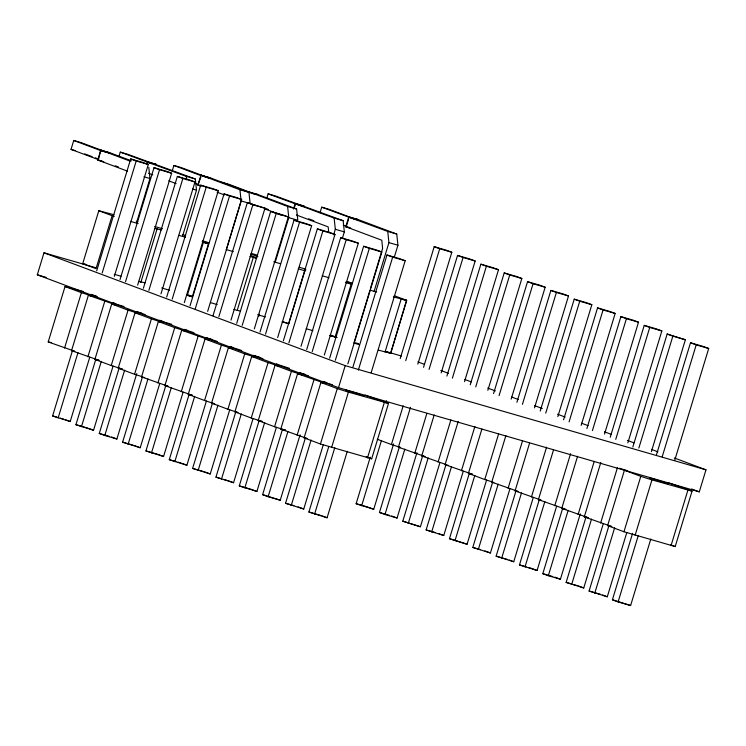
<?xml version="1.0" encoding="UTF-8"?>
<svg xmlns="http://www.w3.org/2000/svg" width="746" height="746" viewBox="0 0 746 746"><rect width="100%" height="100%" fill="white"/><g stroke="black" fill="none" stroke-linecap="round" stroke-linejoin="round"><path stroke-width="1.12" d="M394.261 295.714L406.551 300.312L390.652 353.315L378.371 350.135M131.455 160.847L109.793 152.734L100.794 150.132L98.416 159.644L71.029 149.386L73.742 140.481L81.137 142.617L107.461 152.482M674.328 457.969L705.977 469.831L699.291 491.847L338.507 387.659L37.3 274.798L43.986 252.791L95.367 267.627M74.703 351.254L48.21 341.929L65.033 286.529L83.477 291.555M98.808 210.717L112.114 215.706L96.029 268.653L82.713 263.664L98.808 210.717L113.979 214.727M118.931 156.585L120.283 152.128L127.678 154.263L195.331 178.993L196.506 190.174L182.677 235.68M64.557 348.056L81.389 292.656L65.033 286.529M88.373 295.276L115.882 304.928L111.704 304.023L94.882 359.413L99.05 360.318L71.541 350.667L88.373 295.276L92.551 296.181L81.389 292.656M89.734 357.269L70.217 421.518L52.602 415.951L72.455 350.601M96.691 270.835L130.69 158.935L142.794 162.432L148.305 164.502L114.306 276.393M58.113 418.021L77.966 352.662M102.202 272.896L136.201 161.005L130.69 158.935M87.897 356.793L104.729 301.403M146.673 163.98L147.344 161.789L156.343 164.381L148.752 162.637M136.471 222.923L149.965 178.518L148.79 167.337M113.075 366.006L93.548 430.255L75.933 424.698L95.796 359.339M120.031 279.573L154.021 167.682L166.125 171.179L171.636 173.24L137.646 285.14M81.445 426.759L101.307 361.409M125.542 281.643L159.532 169.743L154.021 167.682M128.06 310.15L139.222 313.665L135.045 312.76L118.213 368.151L122.391 369.065L111.229 365.54L128.06 310.15L111.704 304.023M172.195 171.039L173.893 165.472L181.287 167.608L208.666 177.874L209.943 177.725L248.94 192.337L250.115 203.518L241.098 200.916L239.932 189.736L200.944 175.133L197.942 185.027L201.122 186.22M138.747 281.363L140.966 281.997L157.052 229.05L156.343 228.696L161.192 229.945M136.742 373.643L116.889 439.002L104.785 435.505L99.274 433.445L119.127 368.086M143.363 288.32L177.361 176.42L189.465 179.917L194.976 181.987L160.977 293.877M104.785 435.505L124.638 370.147M148.874 290.38L182.873 178.49L177.361 176.42M141.665 376.525L134.569 374.287L151.401 318.887L135.045 312.76M200.935 185.894L197.942 185.027L200.935 176.849M168.046 386.232L141.544 376.898L158.376 321.507L162.553 322.412L151.401 318.887M159.747 383.5L140.22 447.749L122.605 442.182L142.467 376.833M166.694 297.067L200.693 185.167L212.796 188.663L218.308 190.724L184.318 302.624M128.116 444.252L147.978 378.893M172.214 299.127L206.204 187.237L200.693 185.167M157.9 383.024L174.732 327.634L158.376 321.507M181.716 330.245L209.225 339.896L205.047 338.992L188.216 394.382L192.393 395.287L164.885 385.645L181.716 330.245L185.885 331.159L174.732 327.634M202.39 241.247L208.535 243.55L192.272 297.001L187.153 295.08M183.078 392.237L163.56 456.487L145.946 450.929L165.799 385.57M190.034 305.804L224.033 193.913L236.137 197.41L241.648 199.471L207.649 311.371M151.457 452.99L171.31 387.64M195.21 308.975L229.544 195.974L224.033 193.913M181.241 391.771L198.063 336.371M226.262 249.751L241.098 200.916M206.418 400.984L186.892 465.234L169.277 459.667L189.13 394.317M213.03 315.661L247.364 202.651L264.979 208.218L230.99 320.109M174.788 461.737L194.65 396.378M218.876 316.612L252.875 204.721L247.364 202.651M221.403 345.118L232.556 348.643L228.388 347.739L211.556 403.129L214.689 403.81L204.572 400.509L221.403 345.118L205.047 338.992M266.751 198.296L268.103 193.848L275.507 195.984L343.16 220.704L344.335 231.885L342.311 238.543M233.88 309.385L237.219 310.355L253.304 257.398L256.559 258.125M229.749 409.731L210.232 473.971L192.617 468.413L212.47 403.054M236.706 323.288L270.705 211.398L282.809 214.895L288.32 216.955L254.321 328.855M198.128 470.484L217.981 405.125M242.217 325.359L276.216 213.459L270.705 211.398M244.735 353.865L255.897 357.381L251.719 356.476L234.887 411.876L238.021 412.547L227.912 409.256L244.735 353.865L228.388 347.739M258.759 316.416L259.431 314.197M275.283 262.032L288.777 217.636L287.602 206.456L228.957 184.327L221.562 182.192M293.495 208.992L295.164 203.499L304.163 206.092L296.572 204.348M294.474 207.444L295.155 205.215M253.08 418.469L233.563 482.718L215.948 477.16L235.801 411.801M260.037 332.035L294.036 220.145L306.14 223.641L311.651 225.702L277.652 337.593M221.459 479.221L241.312 413.871M265.548 334.105L299.547 222.205L294.036 220.145M268.075 362.603L279.228 366.127L275.06 365.223L258.228 420.613L262.396 421.518L251.243 418.002L268.075 362.603L251.719 356.476M320.025 212.75L321.712 207.183L329.107 209.328L356.495 219.585L357.772 219.436L396.76 234.048L397.935 245.229L394.224 257.435M276.421 427.216L256.904 491.465L239.28 485.898L259.142 420.548M283.377 340.782L317.367 228.882L329.48 232.379L334.991 234.449L300.992 346.34M282.119 321.787L288.795 323.717L304.881 270.761L304.163 270.406L305.683 270.742M244.8 487.968L264.653 422.609M288.889 342.843L322.887 230.952L317.367 228.882M284.925 430.032L285.737 430.265L274.575 426.74L291.406 371.349L275.06 365.223M333.63 234.831L335.318 229.283L334.143 218.102L268.103 193.848M297.579 373.737L325.097 383.379L320.92 382.474L304.088 437.874L307.221 438.545L280.757 429.127L297.579 373.737L302.568 374.874L291.406 371.349M300.088 434.853L280.235 500.202L268.131 496.705L262.62 494.645L282.473 429.286M306.709 349.52L340.708 237.629L352.811 241.126L358.322 243.187L324.324 355.087M370.417 288.497L382.595 248.418L381.812 240.24L345.762 226.737L348.764 216.844L357.772 219.436L350.182 217.692M346.722 225.236L348.755 218.559M268.131 496.705L287.984 431.356M312.22 351.59L346.219 239.69L340.708 237.629M297.104 435.254L313.935 379.863M329.546 335.486L335.103 337.089L351.189 284.142L345.631 282.538M323.279 444.765L303.753 509.014L285.55 503.27L305.403 437.911M329.639 358.145L363.638 246.255L376.143 249.863L381.84 251.999L347.85 363.899M291.248 505.406L311.101 440.047M335.336 360.281L369.335 248.39L363.638 246.255M365.064 395.035L388.517 403.4L371.685 458.79L320.444 444.001L337.276 388.601L320.92 382.474M338.507 387.659L345.193 365.643L43.986 252.791M374.082 291.462L388.927 242.627L387.752 231.446L321.712 207.183M347.282 451.302L327.093 517.761L308.881 512.017L328.744 446.658M352.979 366.892L386.969 255.001L399.483 258.61L405.181 260.746L371.182 372.636M331.597 447.516L348.429 392.126L388.517 403.4M314.579 514.153L334.777 447.684M358.341 370.137L392.666 257.137L386.969 255.001M385.039 352.065L401.124 299.118L406.551 300.312M367.508 457.885L384.339 402.495M385.841 402.98L386.512 400.761M393.599 443.917L373.737 509.276L356.122 503.718L370.258 457.186M400.21 358.593L434.209 246.693L446.313 250.19L451.824 252.26L417.835 364.151M361.633 505.779L381.495 440.42M405.731 360.654L439.72 248.763L434.209 246.693M400.546 447.432L391.417 444.551L403.194 405.777M424.894 456.496L398.401 447.171L410.514 407.288M416.93 452.663L397.077 518.022L384.973 514.526L379.462 512.455L399.315 447.096M423.551 367.33L457.55 255.44L469.654 258.937L475.165 260.997L441.166 372.897M384.973 514.526L404.826 449.167M429.062 369.401L463.061 257.51L457.55 255.44M414.757 453.298L426.871 413.415M446.201 464.599L421.732 455.918L434.191 414.925M439.935 462.511L420.408 526.76L402.793 521.202L422.646 455.843M446.882 376.077L480.881 264.187L492.985 267.683L498.496 269.744L464.506 381.635M408.304 523.263L428.167 457.913M452.393 378.147L486.392 266.247L480.881 264.187M438.089 462.044L450.882 419.942M481.869 429.09L468.404 473.402L472.582 474.307L445.073 464.655L458.203 421.453M463.266 471.258L443.749 535.507L426.125 529.94L445.987 464.59M470.222 384.824L504.212 272.924L516.325 276.421L521.836 278.491L487.837 390.382M431.645 532.01L451.498 466.651M475.734 386.885L509.732 274.994L504.212 272.924M461.42 470.782L474.885 426.47M486.597 480.004L467.08 544.244L449.465 538.687L469.318 473.328M493.554 393.562L527.553 281.671L539.656 285.168L545.167 287.229L511.169 399.129M454.976 540.757L474.829 475.398M499.065 395.632L533.064 283.732L527.553 281.671M492.873 482.093L484.76 479.529L498.561 434.107M518.237 491.474L491.745 482.149L505.881 435.617M509.938 488.742L490.42 552.991L472.796 547.433L492.658 482.075M516.894 402.308L550.884 290.418L562.988 293.905L568.508 295.975L534.509 407.866M478.307 549.494L498.169 484.145M522.405 404.369L556.395 292.479L550.884 290.418M508.091 488.276L522.573 440.634M540.561 499.895L515.076 490.887L529.548 443.255M533.269 497.489L513.752 561.738L496.137 556.171L515.99 490.821M540.225 411.055L574.224 299.155L586.328 302.652L591.839 304.722L557.84 416.613M501.648 558.241L521.501 492.882M545.736 413.116L579.735 301.225L574.224 299.155M531.432 497.013L546.576 447.162M563.892 508.641L538.416 499.633L553.56 449.782M556.609 506.226L537.083 570.476L519.468 564.918L539.33 499.559M563.566 419.793L597.555 307.902L609.659 311.399L615.17 313.46L581.181 425.36M524.979 566.979L544.841 501.629M569.077 421.863L603.066 309.963L597.555 307.902M554.763 505.76L570.587 453.689M588.24 517.705L561.747 508.371L577.572 456.31M580.276 513.863L560.423 579.222L548.319 575.726L542.808 573.665L562.661 508.306M586.897 428.54L620.896 316.64L633 320.137L638.511 322.207L604.512 434.097M548.319 575.726L568.172 510.367M592.408 430.601L626.407 318.71L620.896 316.64M578.103 514.507L594.254 461.326M627.572 470.913L624.439 470.232L607.608 525.632L611.785 526.536L584.277 516.885L600.772 462.604M603.281 523.72L583.754 587.969L566.139 582.402L586.002 517.053M610.228 437.287L644.227 325.387L656.331 328.883L661.842 330.944L627.852 442.844M571.65 584.472L591.513 519.113M615.748 439.347L649.738 327.457L644.227 325.387M600.633 523.011L617.455 467.621M626.799 532.532L607.281 596.781L589.07 591.028L608.932 525.678M632.832 447.013L667.157 334.012L685.369 339.756L651.37 451.656M594.767 593.163L614.629 527.814M638.856 448.048L672.855 336.148L667.157 334.012M667.567 482.475L692.036 491.157L675.205 546.557L623.964 531.758L640.795 476.358L624.439 470.232M650.801 539.06L630.612 605.519L618.108 601.91L612.41 599.775L632.599 533.315M656.499 454.65L690.498 342.759L703.002 346.368L708.7 348.503L674.701 460.403M635.126 535.274L651.948 479.883L692.036 491.157M618.108 601.91L638.296 535.442M662.196 456.785L696.195 344.894L690.498 342.759M671.036 545.652L687.859 490.253M350.76 228.183L345.762 226.737L346.386 226.355L343.225 225.171M108.515 152.874L109.793 152.734L101.12 150.739L73.742 140.481M208.535 243.55L203.369 242.422L187.283 295.379L192.449 296.498L188.356 294.959M82.713 263.664L85.818 264.336M335.103 337.089L337.173 337.537M48.21 341.929L51.334 342.6M71.541 350.667L74.675 351.347M141.544 376.898L144.677 377.579M164.885 385.645L168.018 386.325M398.401 447.171L400.49 447.628M421.732 455.918L424.866 456.589M445.073 464.655L448.206 465.336M280.757 429.127L283.881 429.808M491.745 482.149L493.833 482.597M515.076 490.887L518.209 491.567M538.416 499.633L541.54 500.314M561.747 508.371L565.925 509.285M584.277 516.885L588.454 517.789M101.801 160.903L97.791 160.026L100.794 150.132L130.028 161.089M197.942 185.027L200.944 185.679M345.762 226.737L349.771 227.614M256.671 258.153L249.966 256.438M237.219 310.355L240.585 311.101M248.94 192.449L257.622 194.445L296.61 209.057L297.785 220.238L288.777 217.636M145.106 282.902L140.257 281.643L140.966 281.997M353.324 218.671L356.495 219.585M208.666 177.874L202.325 176.037L209.943 177.725L200.944 175.133L201.271 175.73L173.893 165.472M299.715 205.327L302.885 206.241M387.752 231.446L396.76 234.048M148.724 162.693L151.895 163.607M248.614 191.843L257.622 194.445M239.932 189.736L248.94 192.337M252.111 193.363L255.281 194.286M101.12 150.739L107.461 152.566M136.201 161.005L148.305 164.502M334.143 218.102L343.16 220.704M439.72 248.763L451.824 252.26M120.283 152.128L186.323 176.392L195.331 178.993M287.602 206.456L296.61 209.057M159.532 169.743L171.636 173.24M463.061 257.51L475.165 260.997M182.873 178.49L194.976 181.987M486.392 266.247L498.496 269.744M206.204 187.237L218.308 190.724M509.732 274.994L521.836 278.491M71.029 149.386L75.262 150.608M229.544 195.974L241.648 199.471M533.064 283.732L545.167 287.229M388.927 242.627L397.935 245.229M252.875 204.721L264.979 208.218M103.787 161.761L97.791 160.026L127.473 171.151M556.395 292.479L568.508 295.975M335.318 229.283L344.335 231.885M192.505 189.018L196.506 190.174M276.216 213.459L288.32 216.955M579.735 301.225L591.839 304.722M143.95 176.783L149.965 178.518M299.547 222.205L311.651 225.702M603.066 309.963L615.17 313.46M322.887 230.952L334.991 234.449M626.407 318.71L638.511 322.207M346.219 239.69L358.322 243.187M649.738 327.457L661.842 330.944M369.335 248.39L381.84 251.999M672.855 336.148L685.369 339.756M392.666 257.137L405.181 260.746M696.195 344.894L708.7 348.503M251.794 253.547L257.351 255.151M299.221 267.245L305.888 269.175M348.037 281.895L352.485 283.182M154.73 226.495L162.516 228.742M202.446 240.827L209.113 242.758M273.754 261.771L280.421 263.702M298.204 268.84L304.881 270.761M322.291 275.796L328.958 277.717M376.665 292.05L369.997 290.129L353.912 343.076L359.469 344.68M393.338 296.871L406.738 300.368L390.652 353.315L386.549 351.786M130.373 221.348L138.159 223.595M154.832 228.407L157.052 229.05M178.909 235.363L185.577 237.293M226.616 249.696L233.293 251.626M283.023 321.815L288.795 323.717M329.937 335.364L334.404 336.651M386.904 351.814L401.423 356.01M355.478 342.806L358.584 343.701M257.659 314.728L265.445 316.975M306.196 328.744L312.872 330.665M114.287 274.295L120.955 276.225M161.714 287.993L169.491 290.241M210.531 302.643L217.207 304.573M37.3 274.798L46.233 277.381M345.193 365.643L705.977 469.831M90.723 294.418L96.225 296.003M97.334 296.796L90.546 294.437M115.164 303.473L112.963 302.839L117.551 304.564M118.474 304.909L123.976 306.494M141.796 313.171L136.294 311.586L145.106 314.607M161.826 320.966L159.625 320.323L165.146 322.393M166.246 322.71L171.748 324.296M184.066 329.387L187.367 330.338M193.979 332.725L183.88 329.415M211.799 339.402L206.297 337.817L217.319 341.472M232.939 347.515L229.637 346.554L241.751 350.527M254.069 355.618L259.571 357.203M262.881 358.639L252.969 355.301M278.51 364.682L276.309 364.048L289.523 368.337M305.142 374.38L299.64 372.786L308.452 375.807M323.615 381.719L326.739 382.623M329.312 383.854L332.436 384.75M358.416 393.767L345.911 390.158L364.113 395.902L359.367 394.13M660.9 481.226L649.43 477.916L667.633 483.66L661.935 481.534M52.602 415.951L57.004 417.228M60.305 418.18L63.606 419.131M356.122 503.718L368.226 507.205M75.933 424.698L88.037 428.195M379.462 512.455L389.365 515.318M99.274 433.445L109.177 436.298M402.793 521.202L420.408 526.76M122.605 442.182L133.609 445.362M426.125 529.94L434.937 532.485M145.946 450.929L158.049 454.426M449.465 538.687L467.08 544.244M169.277 459.667L175.879 461.578M178.08 462.212L181.381 463.163M472.796 547.433L480.499 549.653M192.617 468.413L203.621 471.593M496.137 556.171L507.14 559.351M215.948 477.16L221.45 478.745M223.651 479.38L226.952 480.34M519.468 564.918L526.07 566.82M528.271 567.464L531.572 568.415M239.28 485.898L251.393 489.395M542.808 573.665L552.711 576.518M262.62 494.645L280.235 500.202M566.139 582.402L571.641 583.997M573.842 584.631L577.143 585.582M285.55 503.27L293.887 505.676M589.07 591.028L600.539 594.338M308.881 512.017L321.395 515.626M612.41 599.775L630.612 605.519M182.481 234.533L185.661 235.54M112.114 215.706L114.241 216.377M619.488 468.264L627.6 470.819M640.795 476.358L651.948 479.883M337.276 388.601L348.429 392.126M136.257 221.236L137.842 221.767M308.583 218.774L313.889 220.76M296.395 214.988L328.203 226.905L328.697 232.015M265.222 208.311L268.401 209.505M249.854 203.332L256.214 205.719M264.699 208.889L281.662 215.249M195.405 183.46L198.567 184.644M217.021 192.179L224.443 194.958M148.575 173.268L152.818 174.862M168.717 180.821L176.14 183.6M84.746 153.89L92.122 156.651M95.283 157.835L98.435 159.019M115.276 165.808L118.455 167.001M346.125 281.419L352.261 283.722M347.99 282.697L351.068 283.844M250.721 253.966L257.892 256.652M250.535 255.533L256.68 257.836M202.213 241.751L207.332 243.672M417.863 361.885L424.418 364.337M440.783 370.464L448.421 373.326M464.795 379.462L471.341 381.915M487.707 388.051L495.353 390.913M511.719 397.049L518.265 399.502M534.64 405.637L542.277 408.491M557.56 414.216L565.198 417.079M581.563 423.215L588.109 425.668M604.484 431.803L611.03 434.256M627.405 440.392L633.951 442.844M651.407 449.381L657.953 451.843M330.879 335.262L335.998 337.183M691.645 488.984L699.291 491.847M322.57 381.411L328.268 383.547M670.85 544.916L675.205 546.557M377.243 439.245L391.417 444.551M468.404 473.402L484.76 479.529M607.608 525.632L623.964 531.758M366.239 456.748L371.685 458.79M94.882 359.413L111.229 365.54M118.213 368.151L134.569 374.287M188.216 394.382L204.572 400.509M211.556 403.129L227.912 409.256M234.887 411.876L251.243 418.002M258.228 420.613L274.575 426.74M304.088 437.874L320.444 444.001M369.149 507.55L373.737 509.276M391.566 515.952L397.077 518.022M439.152 533.782L443.749 535.507M484.9 550.93L490.42 552.991M509.154 560.013L513.752 561.738M532.495 568.76L537.083 570.476M554.912 577.152L560.423 579.222M578.243 585.899L583.754 587.969M602.535 595L607.281 596.781M65.62 419.793L70.217 421.518M88.961 428.54L93.548 430.255M111.378 436.932L116.889 439.002M134.709 445.679L140.22 447.749M158.963 454.771L163.56 456.487M182.304 463.508L186.892 465.234M204.721 471.91L210.232 473.971M228.052 480.657L233.563 482.718M252.307 489.74L256.904 491.465M298.055 506.879L303.753 509.014M322.347 515.98L327.093 517.761M186.323 176.392L186.677 179.749"/></g></svg>
